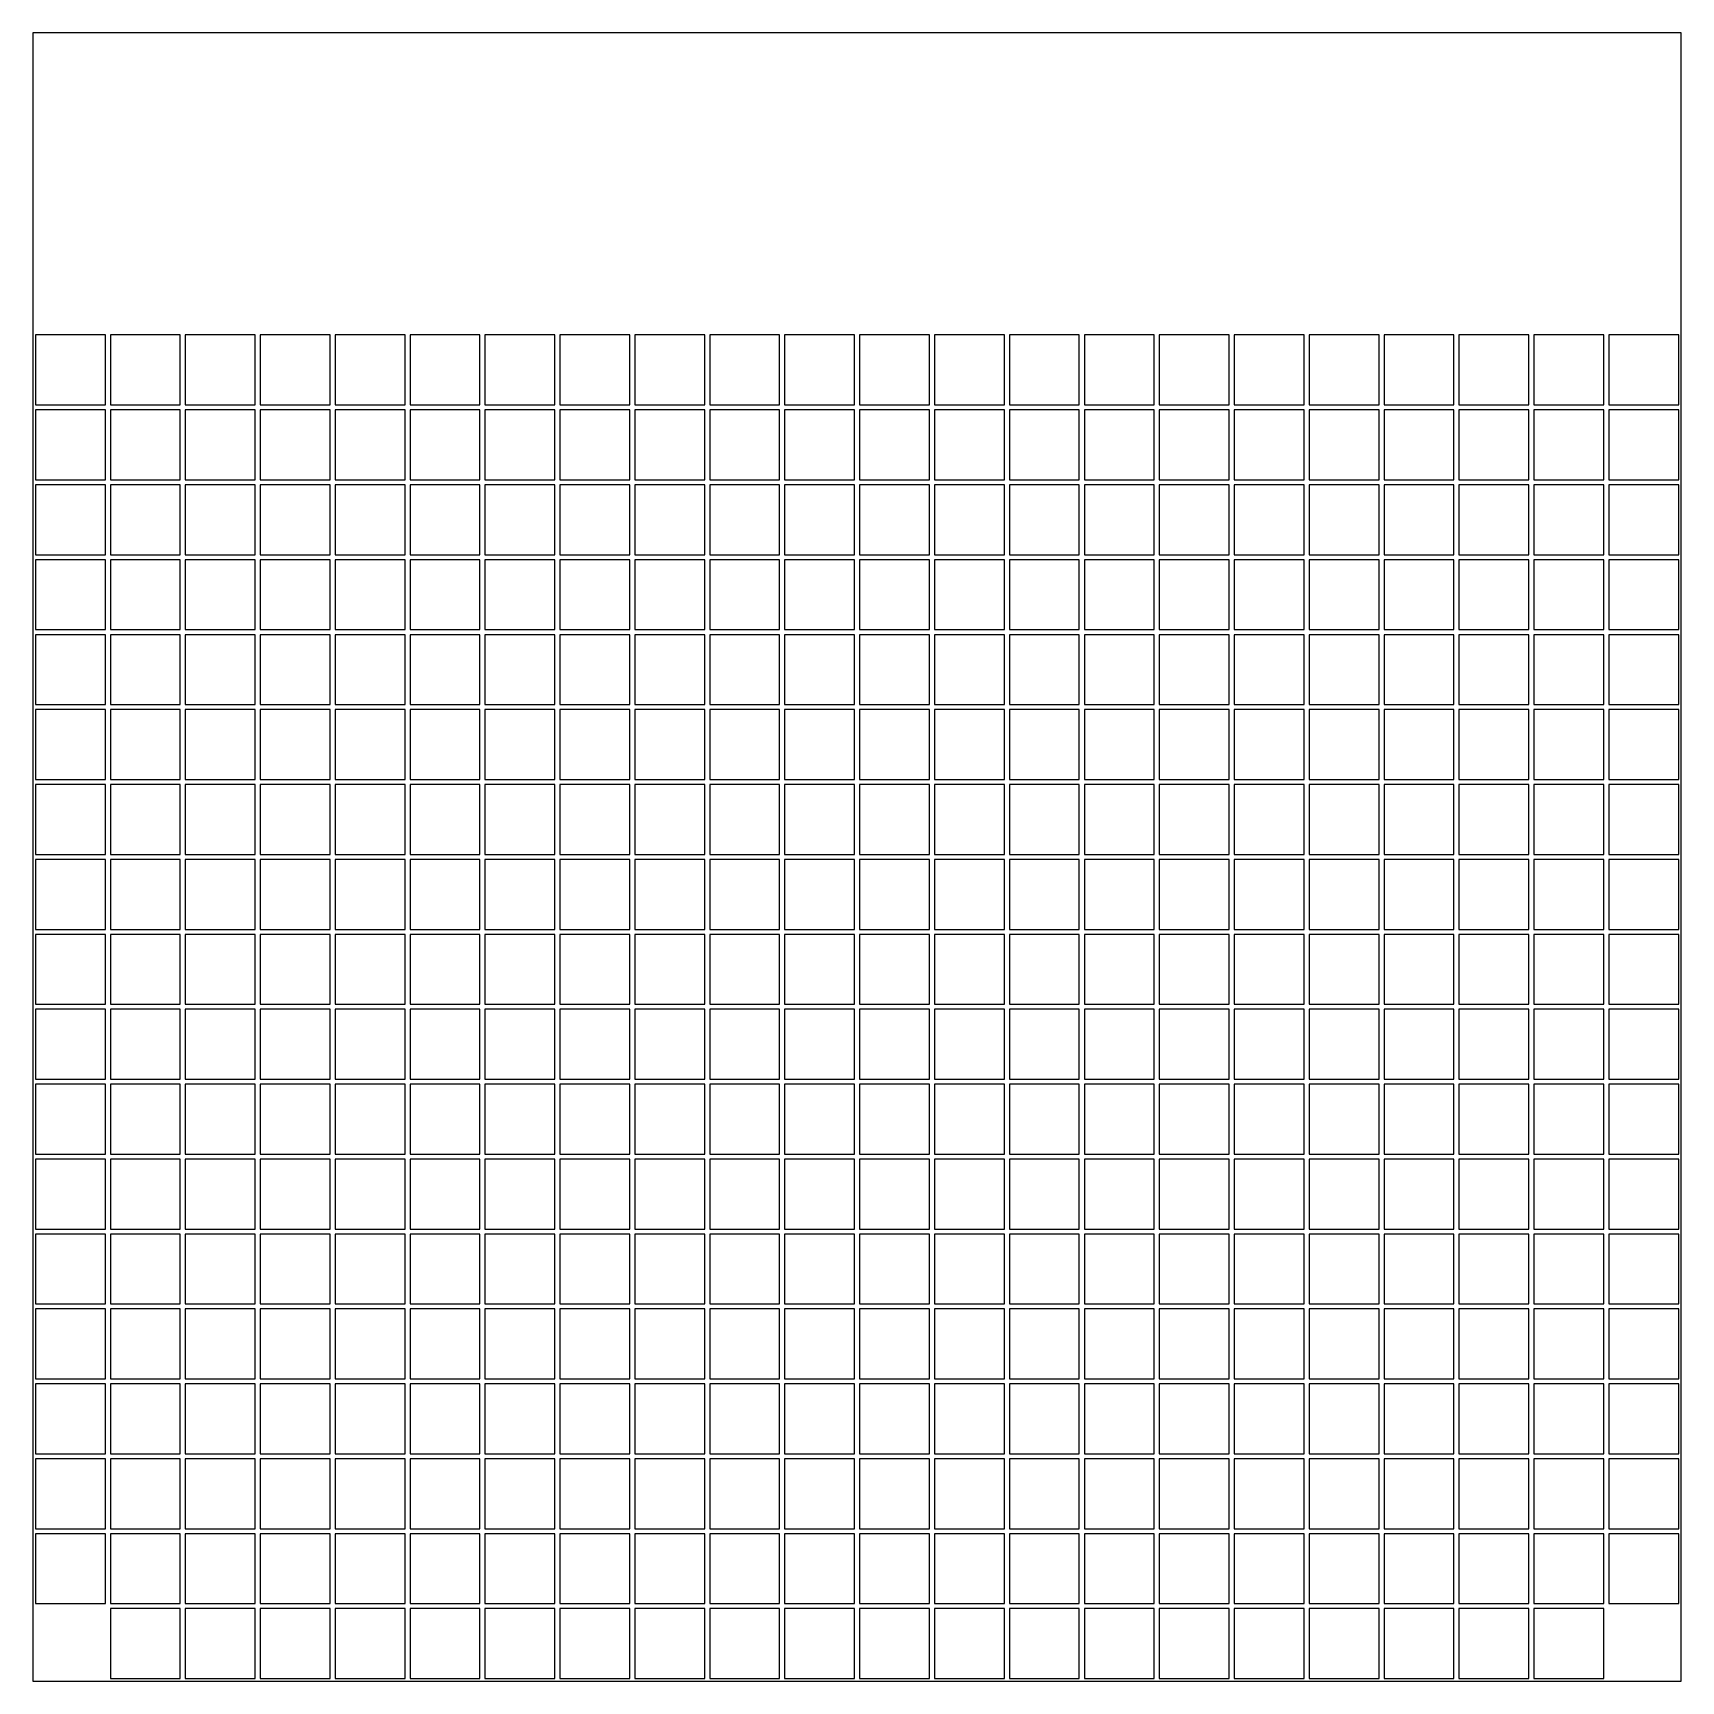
# Model space of a CAD drawing. Header units: inches. Extents: x 100 to 130.2, y 0 to 30.2.
import ezdxf

# ---------------------------------------------------------------- set-up
doc = ezdxf.new("R2010")
doc.units = ezdxf.units.IN
doc.header["$MEASUREMENT"] = 0
doc.layers.add('Inside Cut', color=5, linetype='Continuous', true_color=0x0000ff)
doc.layers.add('Outside Cut', color=1, linetype='Continuous', true_color=0xff0000)

msp = doc.modelspace()

# ---------------------------------------------------------------- linework, layer by layer
at = {"layer": 'Inside Cut'}
for points in [[(100.046, 23.412), (101.329, 23.412), (101.329, 24.695), (100.046, 24.695)], [(101.42, 23.412), (102.703, 23.412), (102.703, 24.695), (101.42, 24.695)], [(102.795, 23.412), (104.078, 23.412), (104.078, 24.695), (102.795, 24.695)], [(104.169, 23.412), (105.452, 23.412), (105.452, 24.695), (104.169, 24.695)], [(105.544, 23.412), (106.827, 23.412), (106.827, 24.695), (105.544, 24.695)], [(106.918, 23.412), (108.201, 23.412), (108.201, 24.695), (106.918, 24.695)], [(108.293, 23.412), (109.576, 23.412), (109.576, 24.695), (108.293, 24.695)], [(109.667, 23.412), (110.95, 23.412), (110.95, 24.695), (109.667, 24.695)], [(111.042, 23.412), (112.325, 23.412), (112.325, 24.695), (111.042, 24.695)], [(112.416, 23.412), (113.699, 23.412), (113.699, 24.695), (112.416, 24.695)], [(113.791, 23.412), (115.074, 23.412), (115.074, 24.695), (113.791, 24.695)], [(115.165, 23.412), (116.448, 23.412), (116.448, 24.695), (115.165, 24.695)], [(116.54, 23.412), (117.823, 23.412), (117.823, 24.695), (116.54, 24.695)], [(117.914, 23.412), (119.197, 23.412), (119.197, 24.695), (117.914, 24.695)], [(119.289, 23.412), (120.572, 23.412), (120.572, 24.695), (119.289, 24.695)], [(120.663, 23.412), (121.946, 23.412), (121.946, 24.695), (120.663, 24.695)], [(122.038, 23.412), (123.321, 23.412), (123.321, 24.695), (122.038, 24.695)], [(123.412, 23.412), (124.695, 23.412), (124.695, 24.695), (123.412, 24.695)], [(124.787, 23.412), (126.07, 23.412), (126.07, 24.695), (124.787, 24.695)], [(126.161, 23.412), (127.444, 23.412), (127.444, 24.695), (126.161, 24.695)], [(127.536, 23.412), (128.819, 23.412), (128.819, 24.695), (127.536, 24.695)], [(128.91, 23.412), (130.193, 23.412), (130.193, 24.695), (128.91, 24.695)], [(100.046, 22.038), (101.329, 22.038), (101.329, 23.321), (100.046, 23.321)], [(101.42, 22.038), (102.703, 22.038), (102.703, 23.321), (101.42, 23.321)], [(102.795, 22.038), (104.078, 22.038), (104.078, 23.321), (102.795, 23.321)], [(104.169, 22.038), (105.452, 22.038), (105.452, 23.321), (104.169, 23.321)], [(105.544, 22.038), (106.827, 22.038), (106.827, 23.321), (105.544, 23.321)], [(106.918, 22.038), (108.201, 22.038), (108.201, 23.321), (106.918, 23.321)], [(108.293, 22.038), (109.576, 22.038), (109.576, 23.321), (108.293, 23.321)], [(109.667, 22.038), (110.95, 22.038), (110.95, 23.321), (109.667, 23.321)], [(111.042, 22.038), (112.325, 22.038), (112.325, 23.321), (111.042, 23.321)], [(112.416, 22.038), (113.699, 22.038), (113.699, 23.321), (112.416, 23.321)], [(113.791, 22.038), (115.074, 22.038), (115.074, 23.321), (113.791, 23.321)], [(115.165, 22.038), (116.448, 22.038), (116.448, 23.321), (115.165, 23.321)], [(116.54, 22.038), (117.823, 22.038), (117.823, 23.321), (116.54, 23.321)], [(117.914, 22.038), (119.197, 22.038), (119.197, 23.321), (117.914, 23.321)], [(119.289, 22.038), (120.572, 22.038), (120.572, 23.321), (119.289, 23.321)], [(120.663, 22.038), (121.946, 22.038), (121.946, 23.321), (120.663, 23.321)], [(122.038, 22.038), (123.321, 22.038), (123.321, 23.321), (122.038, 23.321)], [(123.412, 22.038), (124.695, 22.038), (124.695, 23.321), (123.412, 23.321)], [(124.787, 22.038), (126.07, 22.038), (126.07, 23.321), (124.787, 23.321)], [(126.161, 22.038), (127.444, 22.038), (127.444, 23.321), (126.161, 23.321)], [(127.536, 22.038), (128.819, 22.038), (128.819, 23.321), (127.536, 23.321)], [(128.91, 22.038), (130.193, 22.038), (130.193, 23.321), (128.91, 23.321)], [(100.046, 20.663), (101.329, 20.663), (101.329, 21.946), (100.046, 21.946)], [(101.42, 20.663), (102.703, 20.663), (102.703, 21.946), (101.42, 21.946)], [(102.795, 20.663), (104.078, 20.663), (104.078, 21.946), (102.795, 21.946)], [(104.169, 20.663), (105.452, 20.663), (105.452, 21.946), (104.169, 21.946)], [(105.544, 20.663), (106.827, 20.663), (106.827, 21.946), (105.544, 21.946)], [(106.918, 20.663), (108.201, 20.663), (108.201, 21.946), (106.918, 21.946)], [(108.293, 20.663), (109.576, 20.663), (109.576, 21.946), (108.293, 21.946)], [(109.667, 20.663), (110.95, 20.663), (110.95, 21.946), (109.667, 21.946)], [(111.042, 20.663), (112.325, 20.663), (112.325, 21.946), (111.042, 21.946)], [(112.416, 20.663), (113.699, 20.663), (113.699, 21.946), (112.416, 21.946)], [(113.791, 20.663), (115.074, 20.663), (115.074, 21.946), (113.791, 21.946)], [(115.165, 20.663), (116.448, 20.663), (116.448, 21.946), (115.165, 21.946)], [(116.54, 20.663), (117.823, 20.663), (117.823, 21.946), (116.54, 21.946)], [(117.914, 20.663), (119.197, 20.663), (119.197, 21.946), (117.914, 21.946)], [(119.289, 20.663), (120.572, 20.663), (120.572, 21.946), (119.289, 21.946)], [(120.663, 20.663), (121.946, 20.663), (121.946, 21.946), (120.663, 21.946)], [(122.038, 20.663), (123.321, 20.663), (123.321, 21.946), (122.038, 21.946)], [(123.412, 20.663), (124.695, 20.663), (124.695, 21.946), (123.412, 21.946)], [(124.787, 20.663), (126.07, 20.663), (126.07, 21.946), (124.787, 21.946)], [(126.161, 20.663), (127.444, 20.663), (127.444, 21.946), (126.161, 21.946)], [(127.536, 20.663), (128.819, 20.663), (128.819, 21.946), (127.536, 21.946)], [(128.91, 20.663), (130.193, 20.663), (130.193, 21.946), (128.91, 21.946)], [(100.046, 19.289), (101.329, 19.289), (101.329, 20.572), (100.046, 20.572)], [(101.42, 19.289), (102.703, 19.289), (102.703, 20.572), (101.42, 20.572)], [(102.795, 19.289), (104.078, 19.289), (104.078, 20.572), (102.795, 20.572)], [(104.169, 19.289), (105.452, 19.289), (105.452, 20.572), (104.169, 20.572)], [(105.544, 19.289), (106.827, 19.289), (106.827, 20.572), (105.544, 20.572)], [(106.918, 19.289), (108.201, 19.289), (108.201, 20.572), (106.918, 20.572)], [(108.293, 19.289), (109.576, 19.289), (109.576, 20.572), (108.293, 20.572)], [(109.667, 19.289), (110.95, 19.289), (110.95, 20.572), (109.667, 20.572)], [(111.042, 19.289), (112.325, 19.289), (112.325, 20.572), (111.042, 20.572)], [(112.416, 19.289), (113.699, 19.289), (113.699, 20.572), (112.416, 20.572)], [(113.791, 19.289), (115.074, 19.289), (115.074, 20.572), (113.791, 20.572)], [(115.165, 19.289), (116.448, 19.289), (116.448, 20.572), (115.165, 20.572)], [(116.54, 19.289), (117.823, 19.289), (117.823, 20.572), (116.54, 20.572)], [(117.914, 19.289), (119.197, 19.289), (119.197, 20.572), (117.914, 20.572)], [(119.289, 19.289), (120.572, 19.289), (120.572, 20.572), (119.289, 20.572)], [(120.663, 19.289), (121.946, 19.289), (121.946, 20.572), (120.663, 20.572)], [(122.038, 19.289), (123.321, 19.289), (123.321, 20.572), (122.038, 20.572)], [(123.412, 19.289), (124.695, 19.289), (124.695, 20.572), (123.412, 20.572)], [(124.787, 19.289), (126.07, 19.289), (126.07, 20.572), (124.787, 20.572)], [(126.161, 19.289), (127.444, 19.289), (127.444, 20.572), (126.161, 20.572)], [(127.536, 19.289), (128.819, 19.289), (128.819, 20.572), (127.536, 20.572)], [(128.91, 19.289), (130.193, 19.289), (130.193, 20.572), (128.91, 20.572)], [(100.046, 17.914), (101.329, 17.914), (101.329, 19.197), (100.046, 19.197)], [(101.42, 17.914), (102.703, 17.914), (102.703, 19.197), (101.42, 19.197)], [(102.795, 17.914), (104.078, 17.914), (104.078, 19.197), (102.795, 19.197)], [(104.169, 17.914), (105.452, 17.914), (105.452, 19.197), (104.169, 19.197)], [(105.544, 17.914), (106.827, 17.914), (106.827, 19.197), (105.544, 19.197)], [(106.918, 17.914), (108.201, 17.914), (108.201, 19.197), (106.918, 19.197)], [(108.293, 17.914), (109.576, 17.914), (109.576, 19.197), (108.293, 19.197)], [(109.667, 17.914), (110.95, 17.914), (110.95, 19.197), (109.667, 19.197)], [(111.042, 17.914), (112.325, 17.914), (112.325, 19.197), (111.042, 19.197)], [(112.416, 17.914), (113.699, 17.914), (113.699, 19.197), (112.416, 19.197)], [(113.791, 17.914), (115.074, 17.914), (115.074, 19.197), (113.791, 19.197)], [(115.165, 17.914), (116.448, 17.914), (116.448, 19.197), (115.165, 19.197)], [(116.54, 17.914), (117.823, 17.914), (117.823, 19.197), (116.54, 19.197)], [(117.914, 17.914), (119.197, 17.914), (119.197, 19.197), (117.914, 19.197)], [(119.289, 17.914), (120.572, 17.914), (120.572, 19.197), (119.289, 19.197)], [(120.663, 17.914), (121.946, 17.914), (121.946, 19.197), (120.663, 19.197)], [(122.038, 17.914), (123.321, 17.914), (123.321, 19.197), (122.038, 19.197)], [(123.412, 17.914), (124.695, 17.914), (124.695, 19.197), (123.412, 19.197)], [(124.787, 17.914), (126.07, 17.914), (126.07, 19.197), (124.787, 19.197)], [(126.161, 17.914), (127.444, 17.914), (127.444, 19.197), (126.161, 19.197)], [(127.536, 17.914), (128.819, 17.914), (128.819, 19.197), (127.536, 19.197)], [(128.91, 17.914), (130.193, 17.914), (130.193, 19.197), (128.91, 19.197)], [(100.046, 16.54), (101.329, 16.54), (101.329, 17.823), (100.046, 17.823)], [(101.42, 16.54), (102.703, 16.54), (102.703, 17.823), (101.42, 17.823)], [(102.795, 16.54), (104.078, 16.54), (104.078, 17.823), (102.795, 17.823)], [(104.169, 16.54), (105.452, 16.54), (105.452, 17.823), (104.169, 17.823)], [(105.544, 16.54), (106.827, 16.54), (106.827, 17.823), (105.544, 17.823)], [(106.918, 16.54), (108.201, 16.54), (108.201, 17.823), (106.918, 17.823)], [(108.293, 16.54), (109.576, 16.54), (109.576, 17.823), (108.293, 17.823)], [(109.667, 16.54), (110.95, 16.54), (110.95, 17.823), (109.667, 17.823)], [(111.042, 16.54), (112.325, 16.54), (112.325, 17.823), (111.042, 17.823)], [(112.416, 16.54), (113.699, 16.54), (113.699, 17.823), (112.416, 17.823)], [(113.791, 16.54), (115.074, 16.54), (115.074, 17.823), (113.791, 17.823)], [(115.165, 16.54), (116.448, 16.54), (116.448, 17.823), (115.165, 17.823)], [(116.54, 16.54), (117.823, 16.54), (117.823, 17.823), (116.54, 17.823)], [(117.914, 16.54), (119.197, 16.54), (119.197, 17.823), (117.914, 17.823)], [(119.289, 16.54), (120.572, 16.54), (120.572, 17.823), (119.289, 17.823)], [(120.663, 16.54), (121.946, 16.54), (121.946, 17.823), (120.663, 17.823)], [(122.038, 16.54), (123.321, 16.54), (123.321, 17.823), (122.038, 17.823)], [(123.412, 16.54), (124.695, 16.54), (124.695, 17.823), (123.412, 17.823)], [(124.787, 16.54), (126.07, 16.54), (126.07, 17.823), (124.787, 17.823)], [(126.161, 16.54), (127.444, 16.54), (127.444, 17.823), (126.161, 17.823)], [(127.536, 16.54), (128.819, 16.54), (128.819, 17.823), (127.536, 17.823)], [(128.91, 16.54), (130.193, 16.54), (130.193, 17.823), (128.91, 17.823)], [(100.046, 15.165), (101.329, 15.165), (101.329, 16.448), (100.046, 16.448)], [(101.42, 15.165), (102.703, 15.165), (102.703, 16.448), (101.42, 16.448)], [(102.795, 15.165), (104.078, 15.165), (104.078, 16.448), (102.795, 16.448)], [(104.169, 15.165), (105.452, 15.165), (105.452, 16.448), (104.169, 16.448)], [(105.544, 15.165), (106.827, 15.165), (106.827, 16.448), (105.544, 16.448)], [(106.918, 15.165), (108.201, 15.165), (108.201, 16.448), (106.918, 16.448)], [(108.293, 15.165), (109.576, 15.165), (109.576, 16.448), (108.293, 16.448)], [(109.667, 15.165), (110.95, 15.165), (110.95, 16.448), (109.667, 16.448)], [(111.042, 15.165), (112.325, 15.165), (112.325, 16.448), (111.042, 16.448)], [(112.416, 15.165), (113.699, 15.165), (113.699, 16.448), (112.416, 16.448)], [(113.791, 15.165), (115.074, 15.165), (115.074, 16.448), (113.791, 16.448)], [(115.165, 15.165), (116.448, 15.165), (116.448, 16.448), (115.165, 16.448)], [(116.54, 15.165), (117.823, 15.165), (117.823, 16.448), (116.54, 16.448)], [(117.914, 15.165), (119.197, 15.165), (119.197, 16.448), (117.914, 16.448)], [(119.289, 15.165), (120.572, 15.165), (120.572, 16.448), (119.289, 16.448)], [(120.663, 15.165), (121.946, 15.165), (121.946, 16.448), (120.663, 16.448)], [(122.038, 15.165), (123.321, 15.165), (123.321, 16.448), (122.038, 16.448)], [(123.412, 15.165), (124.695, 15.165), (124.695, 16.448), (123.412, 16.448)], [(124.787, 15.165), (126.07, 15.165), (126.07, 16.448), (124.787, 16.448)], [(126.161, 15.165), (127.444, 15.165), (127.444, 16.448), (126.161, 16.448)], [(127.536, 15.165), (128.819, 15.165), (128.819, 16.448), (127.536, 16.448)], [(128.91, 15.165), (130.193, 15.165), (130.193, 16.448), (128.91, 16.448)], [(100.046, 13.791), (101.329, 13.791), (101.329, 15.074), (100.046, 15.074)], [(101.42, 13.791), (102.703, 13.791), (102.703, 15.074), (101.42, 15.074)], [(102.795, 13.791), (104.078, 13.791), (104.078, 15.074), (102.795, 15.074)], [(104.169, 13.791), (105.452, 13.791), (105.452, 15.074), (104.169, 15.074)], [(105.544, 13.791), (106.827, 13.791), (106.827, 15.074), (105.544, 15.074)], [(106.918, 13.791), (108.201, 13.791), (108.201, 15.074), (106.918, 15.074)], [(108.293, 13.791), (109.576, 13.791), (109.576, 15.074), (108.293, 15.074)], [(109.667, 13.791), (110.95, 13.791), (110.95, 15.074), (109.667, 15.074)], [(111.042, 13.791), (112.325, 13.791), (112.325, 15.074), (111.042, 15.074)], [(112.416, 13.791), (113.699, 13.791), (113.699, 15.074), (112.416, 15.074)], [(113.791, 13.791), (115.074, 13.791), (115.074, 15.074), (113.791, 15.074)], [(115.165, 13.791), (116.448, 13.791), (116.448, 15.074), (115.165, 15.074)], [(116.54, 13.791), (117.823, 13.791), (117.823, 15.074), (116.54, 15.074)], [(117.914, 13.791), (119.197, 13.791), (119.197, 15.074), (117.914, 15.074)], [(119.289, 13.791), (120.572, 13.791), (120.572, 15.074), (119.289, 15.074)], [(120.663, 13.791), (121.946, 13.791), (121.946, 15.074), (120.663, 15.074)], [(122.038, 13.791), (123.321, 13.791), (123.321, 15.074), (122.038, 15.074)], [(123.412, 13.791), (124.695, 13.791), (124.695, 15.074), (123.412, 15.074)], [(124.787, 13.791), (126.07, 13.791), (126.07, 15.074), (124.787, 15.074)], [(126.161, 13.791), (127.444, 13.791), (127.444, 15.074), (126.161, 15.074)], [(127.536, 13.791), (128.819, 13.791), (128.819, 15.074), (127.536, 15.074)], [(128.91, 13.791), (130.193, 13.791), (130.193, 15.074), (128.91, 15.074)], [(100.046, 12.416), (101.329, 12.416), (101.329, 13.699), (100.046, 13.699)], [(101.42, 12.416), (102.703, 12.416), (102.703, 13.699), (101.42, 13.699)], [(102.795, 12.416), (104.078, 12.416), (104.078, 13.699), (102.795, 13.699)], [(104.169, 12.416), (105.452, 12.416), (105.452, 13.699), (104.169, 13.699)], [(105.544, 12.416), (106.827, 12.416), (106.827, 13.699), (105.544, 13.699)], [(106.918, 12.416), (108.201, 12.416), (108.201, 13.699), (106.918, 13.699)], [(108.293, 12.416), (109.576, 12.416), (109.576, 13.699), (108.293, 13.699)], [(109.667, 12.416), (110.95, 12.416), (110.95, 13.699), (109.667, 13.699)], [(111.042, 12.416), (112.325, 12.416), (112.325, 13.699), (111.042, 13.699)], [(112.416, 12.416), (113.699, 12.416), (113.699, 13.699), (112.416, 13.699)], [(113.791, 12.416), (115.074, 12.416), (115.074, 13.699), (113.791, 13.699)], [(115.165, 12.416), (116.448, 12.416), (116.448, 13.699), (115.165, 13.699)], [(116.54, 12.416), (117.823, 12.416), (117.823, 13.699), (116.54, 13.699)], [(117.914, 12.416), (119.197, 12.416), (119.197, 13.699), (117.914, 13.699)], [(119.289, 12.416), (120.572, 12.416), (120.572, 13.699), (119.289, 13.699)], [(120.663, 12.416), (121.946, 12.416), (121.946, 13.699), (120.663, 13.699)], [(122.038, 12.416), (123.321, 12.416), (123.321, 13.699), (122.038, 13.699)], [(123.412, 12.416), (124.695, 12.416), (124.695, 13.699), (123.412, 13.699)], [(124.787, 12.416), (126.07, 12.416), (126.07, 13.699), (124.787, 13.699)], [(126.161, 12.416), (127.444, 12.416), (127.444, 13.699), (126.161, 13.699)], [(127.536, 12.416), (128.819, 12.416), (128.819, 13.699), (127.536, 13.699)], [(128.91, 12.416), (130.193, 12.416), (130.193, 13.699), (128.91, 13.699)], [(100.046, 11.042), (101.329, 11.042), (101.329, 12.325), (100.046, 12.325)], [(101.42, 11.042), (102.703, 11.042), (102.703, 12.325), (101.42, 12.325)], [(102.795, 11.042), (104.078, 11.042), (104.078, 12.325), (102.795, 12.325)], [(104.169, 11.042), (105.452, 11.042), (105.452, 12.325), (104.169, 12.325)], [(105.544, 11.042), (106.827, 11.042), (106.827, 12.325), (105.544, 12.325)], [(106.918, 11.042), (108.201, 11.042), (108.201, 12.325), (106.918, 12.325)], [(108.293, 11.042), (109.576, 11.042), (109.576, 12.325), (108.293, 12.325)], [(109.667, 11.042), (110.95, 11.042), (110.95, 12.325), (109.667, 12.325)], [(111.042, 11.042), (112.325, 11.042), (112.325, 12.325), (111.042, 12.325)], [(112.416, 11.042), (113.699, 11.042), (113.699, 12.325), (112.416, 12.325)], [(113.791, 11.042), (115.074, 11.042), (115.074, 12.325), (113.791, 12.325)], [(115.165, 11.042), (116.448, 11.042), (116.448, 12.325), (115.165, 12.325)], [(116.54, 11.042), (117.823, 11.042), (117.823, 12.325), (116.54, 12.325)], [(117.914, 11.042), (119.197, 11.042), (119.197, 12.325), (117.914, 12.325)], [(119.289, 11.042), (120.572, 11.042), (120.572, 12.325), (119.289, 12.325)], [(120.663, 11.042), (121.946, 11.042), (121.946, 12.325), (120.663, 12.325)], [(122.038, 11.042), (123.321, 11.042), (123.321, 12.325), (122.038, 12.325)], [(123.412, 11.042), (124.695, 11.042), (124.695, 12.325), (123.412, 12.325)], [(124.787, 11.042), (126.07, 11.042), (126.07, 12.325), (124.787, 12.325)], [(126.161, 11.042), (127.444, 11.042), (127.444, 12.325), (126.161, 12.325)], [(127.536, 11.042), (128.819, 11.042), (128.819, 12.325), (127.536, 12.325)], [(128.91, 11.042), (130.193, 11.042), (130.193, 12.325), (128.91, 12.325)], [(100.046, 9.667), (101.329, 9.667), (101.329, 10.95), (100.046, 10.95)], [(101.42, 9.667), (102.703, 9.667), (102.703, 10.95), (101.42, 10.95)], [(102.795, 9.667), (104.078, 9.667), (104.078, 10.95), (102.795, 10.95)], [(104.169, 9.667), (105.452, 9.667), (105.452, 10.95), (104.169, 10.95)], [(105.544, 9.667), (106.827, 9.667), (106.827, 10.95), (105.544, 10.95)], [(106.918, 9.667), (108.201, 9.667), (108.201, 10.95), (106.918, 10.95)], [(108.293, 9.667), (109.576, 9.667), (109.576, 10.95), (108.293, 10.95)], [(109.667, 9.667), (110.95, 9.667), (110.95, 10.95), (109.667, 10.95)], [(111.042, 9.667), (112.325, 9.667), (112.325, 10.95), (111.042, 10.95)], [(112.416, 9.667), (113.699, 9.667), (113.699, 10.95), (112.416, 10.95)], [(113.791, 9.667), (115.074, 9.667), (115.074, 10.95), (113.791, 10.95)], [(115.165, 9.667), (116.448, 9.667), (116.448, 10.95), (115.165, 10.95)], [(116.54, 9.667), (117.823, 9.667), (117.823, 10.95), (116.54, 10.95)], [(117.914, 9.667), (119.197, 9.667), (119.197, 10.95), (117.914, 10.95)], [(119.289, 9.667), (120.572, 9.667), (120.572, 10.95), (119.289, 10.95)], [(120.663, 9.667), (121.946, 9.667), (121.946, 10.95), (120.663, 10.95)], [(122.038, 9.667), (123.321, 9.667), (123.321, 10.95), (122.038, 10.95)], [(123.412, 9.667), (124.695, 9.667), (124.695, 10.95), (123.412, 10.95)], [(124.787, 9.667), (126.07, 9.667), (126.07, 10.95), (124.787, 10.95)], [(126.161, 9.667), (127.444, 9.667), (127.444, 10.95), (126.161, 10.95)], [(127.536, 9.667), (128.819, 9.667), (128.819, 10.95), (127.536, 10.95)], [(128.91, 9.667), (130.193, 9.667), (130.193, 10.95), (128.91, 10.95)], [(100.046, 8.293), (101.329, 8.293), (101.329, 9.576), (100.046, 9.576)], [(101.42, 8.293), (102.703, 8.293), (102.703, 9.576), (101.42, 9.576)], [(102.795, 8.293), (104.078, 8.293), (104.078, 9.576), (102.795, 9.576)], [(104.169, 8.293), (105.452, 8.293), (105.452, 9.576), (104.169, 9.576)], [(105.544, 8.293), (106.827, 8.293), (106.827, 9.576), (105.544, 9.576)], [(106.918, 8.293), (108.201, 8.293), (108.201, 9.576), (106.918, 9.576)], [(108.293, 8.293), (109.576, 8.293), (109.576, 9.576), (108.293, 9.576)], [(109.667, 8.293), (110.95, 8.293), (110.95, 9.576), (109.667, 9.576)], [(111.042, 8.293), (112.325, 8.293), (112.325, 9.576), (111.042, 9.576)], [(112.416, 8.293), (113.699, 8.293), (113.699, 9.576), (112.416, 9.576)], [(113.791, 8.293), (115.074, 8.293), (115.074, 9.576), (113.791, 9.576)], [(115.165, 8.293), (116.448, 8.293), (116.448, 9.576), (115.165, 9.576)], [(116.54, 8.293), (117.823, 8.293), (117.823, 9.576), (116.54, 9.576)], [(117.914, 8.293), (119.197, 8.293), (119.197, 9.576), (117.914, 9.576)], [(119.289, 8.293), (120.572, 8.293), (120.572, 9.576), (119.289, 9.576)], [(120.663, 8.293), (121.946, 8.293), (121.946, 9.576), (120.663, 9.576)], [(122.038, 8.293), (123.321, 8.293), (123.321, 9.576), (122.038, 9.576)], [(123.412, 8.293), (124.695, 8.293), (124.695, 9.576), (123.412, 9.576)], [(124.787, 8.293), (126.07, 8.293), (126.07, 9.576), (124.787, 9.576)], [(126.161, 8.293), (127.444, 8.293), (127.444, 9.576), (126.161, 9.576)], [(127.536, 8.293), (128.819, 8.293), (128.819, 9.576), (127.536, 9.576)], [(128.91, 8.293), (130.193, 8.293), (130.193, 9.576), (128.91, 9.576)], [(100.046, 6.918), (101.329, 6.918), (101.329, 8.201), (100.046, 8.201)], [(101.42, 6.918), (102.703, 6.918), (102.703, 8.201), (101.42, 8.201)], [(102.795, 6.918), (104.078, 6.918), (104.078, 8.201), (102.795, 8.201)], [(104.169, 6.918), (105.452, 6.918), (105.452, 8.201), (104.169, 8.201)], [(105.544, 6.918), (106.827, 6.918), (106.827, 8.201), (105.544, 8.201)], [(106.918, 6.918), (108.201, 6.918), (108.201, 8.201), (106.918, 8.201)], [(108.293, 6.918), (109.576, 6.918), (109.576, 8.201), (108.293, 8.201)], [(109.667, 6.918), (110.95, 6.918), (110.95, 8.201), (109.667, 8.201)], [(111.042, 6.918), (112.325, 6.918), (112.325, 8.201), (111.042, 8.201)], [(112.416, 6.918), (113.699, 6.918), (113.699, 8.201), (112.416, 8.201)], [(113.791, 6.918), (115.074, 6.918), (115.074, 8.201), (113.791, 8.201)], [(115.165, 6.918), (116.448, 6.918), (116.448, 8.201), (115.165, 8.201)], [(116.54, 6.918), (117.823, 6.918), (117.823, 8.201), (116.54, 8.201)], [(117.914, 6.918), (119.197, 6.918), (119.197, 8.201), (117.914, 8.201)], [(119.289, 6.918), (120.572, 6.918), (120.572, 8.201), (119.289, 8.201)], [(120.663, 6.918), (121.946, 6.918), (121.946, 8.201), (120.663, 8.201)], [(122.038, 6.918), (123.321, 6.918), (123.321, 8.201), (122.038, 8.201)], [(123.412, 6.918), (124.695, 6.918), (124.695, 8.201), (123.412, 8.201)], [(124.787, 6.918), (126.07, 6.918), (126.07, 8.201), (124.787, 8.201)], [(126.161, 6.918), (127.444, 6.918), (127.444, 8.201), (126.161, 8.201)], [(127.536, 6.918), (128.819, 6.918), (128.819, 8.201), (127.536, 8.201)], [(128.91, 6.918), (130.193, 6.918), (130.193, 8.201), (128.91, 8.201)], [(100.046, 5.544), (101.329, 5.544), (101.329, 6.827), (100.046, 6.827)], [(101.42, 5.544), (102.703, 5.544), (102.703, 6.827), (101.42, 6.827)], [(102.795, 5.544), (104.078, 5.544), (104.078, 6.827), (102.795, 6.827)], [(104.169, 5.544), (105.452, 5.544), (105.452, 6.827), (104.169, 6.827)], [(105.544, 5.544), (106.827, 5.544), (106.827, 6.827), (105.544, 6.827)], [(106.918, 5.544), (108.201, 5.544), (108.201, 6.827), (106.918, 6.827)], [(108.293, 5.544), (109.576, 5.544), (109.576, 6.827), (108.293, 6.827)], [(109.667, 5.544), (110.95, 5.544), (110.95, 6.827), (109.667, 6.827)], [(111.042, 5.544), (112.325, 5.544), (112.325, 6.827), (111.042, 6.827)], [(112.416, 5.544), (113.699, 5.544), (113.699, 6.827), (112.416, 6.827)], [(113.791, 5.544), (115.074, 5.544), (115.074, 6.827), (113.791, 6.827)], [(115.165, 5.544), (116.448, 5.544), (116.448, 6.827), (115.165, 6.827)], [(116.54, 5.544), (117.823, 5.544), (117.823, 6.827), (116.54, 6.827)], [(117.914, 5.544), (119.197, 5.544), (119.197, 6.827), (117.914, 6.827)], [(119.289, 5.544), (120.572, 5.544), (120.572, 6.827), (119.289, 6.827)], [(120.663, 5.544), (121.946, 5.544), (121.946, 6.827), (120.663, 6.827)], [(122.038, 5.544), (123.321, 5.544), (123.321, 6.827), (122.038, 6.827)], [(123.412, 5.544), (124.695, 5.544), (124.695, 6.827), (123.412, 6.827)], [(124.787, 5.544), (126.07, 5.544), (126.07, 6.827), (124.787, 6.827)], [(126.161, 5.544), (127.444, 5.544), (127.444, 6.827), (126.161, 6.827)], [(127.536, 5.544), (128.819, 5.544), (128.819, 6.827), (127.536, 6.827)], [(128.91, 5.544), (130.193, 5.544), (130.193, 6.827), (128.91, 6.827)], [(100.046, 4.169), (101.329, 4.169), (101.329, 5.452), (100.046, 5.452)], [(101.42, 4.169), (102.703, 4.169), (102.703, 5.452), (101.42, 5.452)], [(102.795, 4.169), (104.078, 4.169), (104.078, 5.452), (102.795, 5.452)], [(104.169, 4.169), (105.452, 4.169), (105.452, 5.452), (104.169, 5.452)], [(105.544, 4.169), (106.827, 4.169), (106.827, 5.452), (105.544, 5.452)], [(106.918, 4.169), (108.201, 4.169), (108.201, 5.452), (106.918, 5.452)], [(108.293, 4.169), (109.576, 4.169), (109.576, 5.452), (108.293, 5.452)], [(109.667, 4.169), (110.95, 4.169), (110.95, 5.452), (109.667, 5.452)], [(111.042, 4.169), (112.325, 4.169), (112.325, 5.452), (111.042, 5.452)], [(112.416, 4.169), (113.699, 4.169), (113.699, 5.452), (112.416, 5.452)], [(113.791, 4.169), (115.074, 4.169), (115.074, 5.452), (113.791, 5.452)], [(115.165, 4.169), (116.448, 4.169), (116.448, 5.452), (115.165, 5.452)], [(116.54, 4.169), (117.823, 4.169), (117.823, 5.452), (116.54, 5.452)], [(117.914, 4.169), (119.197, 4.169), (119.197, 5.452), (117.914, 5.452)], [(119.289, 4.169), (120.572, 4.169), (120.572, 5.452), (119.289, 5.452)], [(120.663, 4.169), (121.946, 4.169), (121.946, 5.452), (120.663, 5.452)], [(122.038, 4.169), (123.321, 4.169), (123.321, 5.452), (122.038, 5.452)], [(123.412, 4.169), (124.695, 4.169), (124.695, 5.452), (123.412, 5.452)], [(124.787, 4.169), (126.07, 4.169), (126.07, 5.452), (124.787, 5.452)], [(126.161, 4.169), (127.444, 4.169), (127.444, 5.452), (126.161, 5.452)], [(127.536, 4.169), (128.819, 4.169), (128.819, 5.452), (127.536, 5.452)], [(128.91, 4.169), (130.193, 4.169), (130.193, 5.452), (128.91, 5.452)], [(100.046, 2.795), (101.329, 2.795), (101.329, 4.078), (100.046, 4.078)], [(101.42, 2.795), (102.703, 2.795), (102.703, 4.078), (101.42, 4.078)], [(102.795, 2.795), (104.078, 2.795), (104.078, 4.078), (102.795, 4.078)], [(104.169, 2.795), (105.452, 2.795), (105.452, 4.078), (104.169, 4.078)], [(105.544, 2.795), (106.827, 2.795), (106.827, 4.078), (105.544, 4.078)], [(106.918, 2.795), (108.201, 2.795), (108.201, 4.078), (106.918, 4.078)], [(108.293, 2.795), (109.576, 2.795), (109.576, 4.078), (108.293, 4.078)], [(109.667, 2.795), (110.95, 2.795), (110.95, 4.078), (109.667, 4.078)], [(111.042, 2.795), (112.325, 2.795), (112.325, 4.078), (111.042, 4.078)], [(112.416, 2.795), (113.699, 2.795), (113.699, 4.078), (112.416, 4.078)], [(113.791, 2.795), (115.074, 2.795), (115.074, 4.078), (113.791, 4.078)], [(115.165, 2.795), (116.448, 2.795), (116.448, 4.078), (115.165, 4.078)], [(116.54, 2.795), (117.823, 2.795), (117.823, 4.078), (116.54, 4.078)], [(117.914, 2.795), (119.197, 2.795), (119.197, 4.078), (117.914, 4.078)], [(119.289, 2.795), (120.572, 2.795), (120.572, 4.078), (119.289, 4.078)], [(120.663, 2.795), (121.946, 2.795), (121.946, 4.078), (120.663, 4.078)], [(122.038, 2.795), (123.321, 2.795), (123.321, 4.078), (122.038, 4.078)], [(123.412, 2.795), (124.695, 2.795), (124.695, 4.078), (123.412, 4.078)], [(124.787, 2.795), (126.07, 2.795), (126.07, 4.078), (124.787, 4.078)], [(126.161, 2.795), (127.444, 2.795), (127.444, 4.078), (126.161, 4.078)], [(127.536, 2.795), (128.819, 2.795), (128.819, 4.078), (127.536, 4.078)], [(128.91, 2.795), (130.193, 2.795), (130.193, 4.078), (128.91, 4.078)], [(100.046, 1.42), (101.329, 1.42), (101.329, 2.703), (100.046, 2.703)], [(101.42, 1.42), (102.703, 1.42), (102.703, 2.703), (101.42, 2.703)], [(102.795, 1.42), (104.078, 1.42), (104.078, 2.703), (102.795, 2.703)], [(104.169, 1.42), (105.452, 1.42), (105.452, 2.703), (104.169, 2.703)], [(105.544, 1.42), (106.827, 1.42), (106.827, 2.703), (105.544, 2.703)], [(106.918, 1.42), (108.201, 1.42), (108.201, 2.703), (106.918, 2.703)], [(108.293, 1.42), (109.576, 1.42), (109.576, 2.703), (108.293, 2.703)], [(109.667, 1.42), (110.95, 1.42), (110.95, 2.703), (109.667, 2.703)], [(111.042, 1.42), (112.325, 1.42), (112.325, 2.703), (111.042, 2.703)], [(112.416, 1.42), (113.699, 1.42), (113.699, 2.703), (112.416, 2.703)], [(113.791, 1.42), (115.074, 1.42), (115.074, 2.703), (113.791, 2.703)], [(115.165, 1.42), (116.448, 1.42), (116.448, 2.703), (115.165, 2.703)], [(116.54, 1.42), (117.823, 1.42), (117.823, 2.703), (116.54, 2.703)], [(117.914, 1.42), (119.197, 1.42), (119.197, 2.703), (117.914, 2.703)], [(119.289, 1.42), (120.572, 1.42), (120.572, 2.703), (119.289, 2.703)], [(120.663, 1.42), (121.946, 1.42), (121.946, 2.703), (120.663, 2.703)], [(122.038, 1.42), (123.321, 1.42), (123.321, 2.703), (122.038, 2.703)], [(123.412, 1.42), (124.695, 1.42), (124.695, 2.703), (123.412, 2.703)], [(124.787, 1.42), (126.07, 1.42), (126.07, 2.703), (124.787, 2.703)], [(126.161, 1.42), (127.444, 1.42), (127.444, 2.703), (126.161, 2.703)], [(127.536, 1.42), (128.819, 1.42), (128.819, 2.703), (127.536, 2.703)], [(128.91, 1.42), (130.193, 1.42), (130.193, 2.703), (128.91, 2.703)], [(101.42, 0.046), (102.703, 0.046), (102.703, 1.329), (101.42, 1.329)], [(102.795, 0.046), (104.078, 0.046), (104.078, 1.329), (102.795, 1.329)], [(104.169, 0.046), (105.452, 0.046), (105.452, 1.329), (104.169, 1.329)], [(105.544, 0.046), (106.827, 0.046), (106.827, 1.329), (105.544, 1.329)], [(106.918, 0.046), (108.201, 0.046), (108.201, 1.329), (106.918, 1.329)], [(108.293, 0.046), (109.576, 0.046), (109.576, 1.329), (108.293, 1.329)], [(109.667, 0.046), (110.95, 0.046), (110.95, 1.329), (109.667, 1.329)], [(111.042, 0.046), (112.325, 0.046), (112.325, 1.329), (111.042, 1.329)], [(112.416, 0.046), (113.699, 0.046), (113.699, 1.329), (112.416, 1.329)], [(113.791, 0.046), (115.074, 0.046), (115.074, 1.329), (113.791, 1.329)], [(115.165, 0.046), (116.448, 0.046), (116.448, 1.329), (115.165, 1.329)], [(116.54, 0.046), (117.823, 0.046), (117.823, 1.329), (116.54, 1.329)], [(117.914, 0.046), (119.197, 0.046), (119.197, 1.329), (117.914, 1.329)], [(119.289, 0.046), (120.572, 0.046), (120.572, 1.329), (119.289, 1.329)], [(120.663, 0.046), (121.946, 0.046), (121.946, 1.329), (120.663, 1.329)], [(122.038, 0.046), (123.321, 0.046), (123.321, 1.329), (122.038, 1.329)], [(123.412, 0.046), (124.695, 0.046), (124.695, 1.329), (123.412, 1.329)], [(124.787, 0.046), (126.07, 0.046), (126.07, 1.329), (124.787, 1.329)], [(126.161, 0.046), (127.444, 0.046), (127.444, 1.329), (126.161, 1.329)], [(127.536, 0.046), (128.819, 0.046), (128.819, 1.329), (127.536, 1.329)]]:
    msp.add_lwpolyline(points, close=True, dxfattribs=at)
at = {"layer": 'Outside Cut'}
msp.add_lwpolyline([(100, 0), (130.236, 0), (130.236, 30.236), (100, 30.236)], close=True, dxfattribs=at)

doc.saveas('drawing.dxf')
